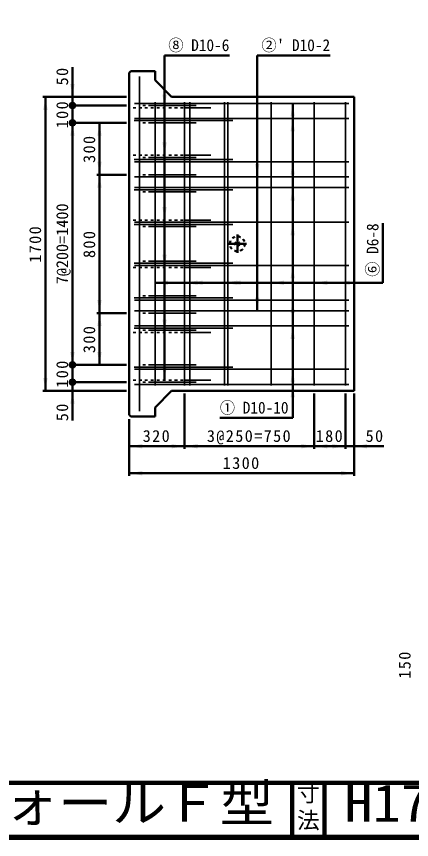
# Model space of a CAD drawing. Units: millimetres, scale not verified. Extents: x 100 to 4105, y 100 to 2870.
# Drawn here: x 2140 to 2871, y 100 to 1623 of the extents above; entities that cross this region are included whole.
import ezdxf
from ezdxf.enums import TextEntityAlignment as Align

# ---------------------------------------------------------------- set-up
doc = ezdxf.new("R2010")
doc.units = ezdxf.units.MM
doc.header["$LTSCALE"] = 5
doc.linetypes.add('USER2', pattern=[13.4, 10, -1.2, 1, -1.2])
doc.linetypes.add('USER3', pattern=[2.2, 1, -1.2])
doc.layers.add('V-nasSTD', color=7, linetype='Continuous', lineweight=50)
doc.styles.add('ＭＳ ゴシック', font='')
doc.styles.get('ＭＳ ゴシック').set_extended_font_data('MS Gothic')

msp = doc.modelspace()

# ---------------------------------------------------------------- hatches: boundary and pattern name
at = {"layer": 'V-nasSTD'}
for points in [[(2243.661, 1498.346), (2247.661, 1498.346), (2243.661, 1474.346), (2239.661, 1498.346)], [(2414.035, 1478.346), (2418.035, 1478.346), (2414.035, 1454.346), (2410.035, 1478.346)], [(2193.661, 1450.346), (2197.661, 1450.346), (2193.661, 1474.346), (2189.661, 1450.346)], [(2651.061, 1438.346), (2647.061, 1438.346), (2651.061, 1462.346), (2655.061, 1438.346)], [(2651.061, 1410.346), (2647.061, 1410.346), (2651.061, 1434.346), (2655.061, 1410.346)], [(2243.661, 1402.346), (2247.661, 1402.346), (2243.661, 1426.346), (2239.661, 1402.346)], [(2293.661, 1402.346), (2297.661, 1402.346), (2293.661, 1426.346), (2289.661, 1402.346)], [(2414.035, 1390.346), (2418.035, 1390.346), (2414.035, 1366.346), (2410.035, 1390.346)], [(2293.661, 1354.346), (2297.661, 1354.346), (2293.661, 1330.346), (2289.661, 1354.346)], [(2585.461, 1350.186), (2589.461, 1350.186), (2585.461, 1326.186), (2581.461, 1350.186)], [(2651.061, 1330.346), (2647.061, 1330.346), (2651.061, 1354.346), (2655.061, 1330.346)], [(2293.661, 1306.346), (2297.661, 1306.346), (2293.661, 1330.346), (2289.661, 1306.346)], [(2651.061, 1282.346), (2647.061, 1282.346), (2651.061, 1306.346), (2655.061, 1282.346)], [(2414.035, 1270.346), (2418.035, 1270.346), (2414.035, 1246.346), (2410.035, 1270.346)], [(2651.061, 1218.346), (2647.061, 1218.346), (2651.061, 1242.346), (2655.061, 1218.346)], [(2414.035, 1182.346), (2418.035, 1182.346), (2414.035, 1158.346), (2410.035, 1182.346)], [(2651.061, 1138.346), (2647.061, 1138.346), (2651.061, 1162.346), (2655.061, 1138.346)], [(2420.661, 1130.346), (2420.661, 1126.346), (2396.661, 1130.346), (2420.661, 1134.346)], [(2475.061, 1130.346), (2475.061, 1126.346), (2451.061, 1130.346), (2475.061, 1134.346)], [(2484.661, 1130.346), (2484.661, 1126.346), (2460.661, 1130.346), (2484.661, 1134.346)], [(2548.661, 1130.346), (2548.661, 1126.346), (2524.661, 1130.346), (2548.661, 1134.346)], [(2555.061, 1130.346), (2555.061, 1126.346), (2531.061, 1130.346), (2555.061, 1134.346)], [(2635.061, 1130.346), (2635.061, 1126.346), (2611.061, 1130.346), (2635.061, 1134.346)], [(2715.061, 1130.346), (2715.061, 1126.346), (2691.061, 1130.346), (2715.061, 1134.346)], [(2756.661, 1130.346), (2756.661, 1126.346), (2732.661, 1130.346), (2756.661, 1134.346)], [(2293.661, 1098.346), (2297.661, 1098.346), (2293.661, 1074.346), (2289.661, 1098.346)], [(2585.461, 1102.506), (2589.461, 1102.506), (2585.461, 1078.506), (2581.461, 1102.506)], [(2651.061, 1074.346), (2647.061, 1074.346), (2651.061, 1098.346), (2655.061, 1074.346)], [(2293.661, 1050.346), (2297.661, 1050.346), (2293.661, 1074.346), (2289.661, 1050.346)], [(2414.035, 1062.346), (2418.035, 1062.346), (2414.035, 1038.346), (2410.035, 1062.346)], [(2651.061, 1026.346), (2647.061, 1026.346), (2651.061, 1050.346), (2655.061, 1026.346)], [(2243.661, 1002.346), (2247.661, 1002.346), (2243.661, 978.346), (2239.661, 1002.346)], [(2293.661, 1002.346), (2297.661, 1002.346), (2293.661, 978.346), (2289.661, 1002.346)], [(2414.035, 974.346), (2418.035, 974.346), (2414.035, 950.346), (2410.035, 974.346)], [(2651.061, 946.346), (2647.061, 946.346), (2651.061, 970.346), (2655.061, 946.346)], [(2193.661, 954.346), (2197.661, 954.346), (2193.661, 930.346), (2189.661, 954.346)], [(2243.661, 906.346), (2247.661, 906.346), (2243.661, 930.346), (2239.661, 906.346)], [(2651.061, 918.346), (2647.061, 918.346), (2651.061, 942.346), (2655.061, 918.346)], [(2372.661, 827.826), (2372.661, 823.826), (2348.661, 827.826), (2372.661, 831.826)], [(2427.061, 827.826), (2427.061, 823.826), (2451.061, 827.826), (2427.061, 831.826)], [(2475.061, 827.826), (2475.061, 823.826), (2451.061, 827.826), (2475.061, 831.826)], [(2667.061, 827.826), (2667.061, 823.826), (2691.061, 827.826), (2667.061, 831.826)], [(2715.061, 827.826), (2715.061, 823.826), (2691.061, 827.826), (2715.061, 831.826)], [(2724.661, 827.826), (2724.661, 823.826), (2748.661, 827.826), (2724.661, 831.826)], [(2788.661, 827.826), (2788.661, 823.826), (2764.661, 827.826), (2788.661, 831.826)], [(2372.661, 777.826), (2372.661, 773.826), (2348.661, 777.826), (2372.661, 781.826)], [(2740.661, 777.826), (2740.661, 773.826), (2764.661, 777.826), (2740.661, 781.826)]]:
    msp.add_hatch(color=256, dxfattribs=at).paths.add_polyline_path(points)

# ---------------------------------------------------------------- linework, layer by layer
for p, q in [((2414.035, 1551.146), (2534.035, 1551.146)), ((2414.035, 950.346), (2414.035, 1551.146)), ((2585.461, 1551.146), (2720.461, 1551.146)), ((2585.461, 1078.506), (2585.461, 1551.146)), ((2243.661, 1474.346), (2243.661, 1529.346)), ((2351.541, 1521.866), (2348.661, 1518.986)), ((2348.661, 1518.986), (2348.661, 885.706)), ((2396.661, 1521.866), (2351.541, 1521.866)), ((2396.661, 1521.866), (2396.661, 1505.309)), ((2396.661, 1505.309), (2426.583, 1474.346)), ((2343.661, 1474.346), (2188.661, 1474.346)), ((2193.661, 1474.346), (2193.661, 930.346)), ((2243.661, 1458.346), (2243.661, 1474.346)), ((2764.661, 1474.346), (2426.583, 1474.346)), ((2651.061, 880.346), (2651.061, 1462.346)), ((2764.661, 930.346), (2764.661, 1474.346)), ((2343.661, 1458.346), (2238.661, 1458.346)), ((2243.661, 1458.346), (2243.661, 1426.346)), ((2343.661, 1426.346), (2238.661, 1426.346)), ((2243.661, 978.346), (2243.661, 1426.346)), ((2293.661, 1330.346), (2293.661, 1426.346)), ((2343.661, 1330.346), (2288.661, 1330.346)), ((2293.661, 1074.346), (2293.661, 1330.346)), ((2817.661, 1130.346), (2817.661, 1240.346)), ((2396.661, 1130.346), (2817.661, 1130.346)), ((2343.661, 1074.346), (2288.661, 1074.346)), ((2293.661, 978.346), (2293.661, 1074.346)), ((2343.661, 978.346), (2238.661, 978.346)), ((2243.661, 946.346), (2243.661, 978.346)), ((2343.661, 946.346), (2238.661, 946.346)), ((2243.661, 946.346), (2243.661, 930.346)), ((2343.661, 930.346), (2188.661, 930.346)), ((2243.661, 930.346), (2243.661, 875.346)), ((2426.583, 930.346), (2396.661, 899.383)), ((2764.661, 930.346), (2426.583, 930.346)), ((2451.061, 822.826), (2451.061, 925.346)), ((2691.061, 822.826), (2691.061, 925.346)), ((2748.661, 822.826), (2748.661, 925.346)), ((2764.661, 772.826), (2764.661, 925.346)), ((2396.661, 882.826), (2396.661, 899.383)), ((2348.661, 885.706), (2351.541, 882.826)), ((2348.661, 772.826), (2348.661, 877.826)), ((2351.541, 882.826), (2396.661, 882.826)), ((2516.061, 880.346), (2651.061, 880.346)), ((2348.661, 827.826), (2451.061, 827.826)), ((2451.061, 827.826), (2691.061, 827.826)), ((2691.061, 827.826), (2748.661, 827.826)), ((2748.661, 827.826), (2764.661, 827.826)), ((2764.661, 827.826), (2819.661, 827.826)), ((2764.661, 777.826), (2348.661, 777.826))]:
    msp.add_line(p, q, dxfattribs=at)
at = {"layer": 'V-nasSTD', "lineweight": 35}
for p, q in [((2367.381, 1511.946), (2367.381, 892.746)), ((2755.061, 1462.346), (2358.261, 1462.346)), ((2396.661, 939.946), (2396.661, 1464.746)), ((2451.061, 939.946), (2451.061, 1464.746)), ((2460.661, 939.946), (2460.661, 1464.746)), ((2524.661, 939.946), (2524.661, 1464.746)), ((2531.061, 939.946), (2531.061, 1464.746)), ((2611.061, 939.946), (2611.061, 1464.746)), ((2691.061, 939.946), (2691.061, 1464.746)), ((2748.661, 939.946), (2748.661, 1464.746)), ((2389.55, 1458.346), (2472.43, 1458.346)), ((2451.889, 1454.346), (2499.889, 1454.346)), ((2755.061, 1434.346), (2358.261, 1434.346)), ((2540.021, 1430.346), (2357.621, 1430.346)), ((2389.55, 1426.346), (2472.43, 1426.346)), ((2540.021, 1358.346), (2357.621, 1358.346)), ((2389.55, 1362.346), (2472.43, 1362.346)), ((2451.889, 1366.346), (2499.889, 1366.346)), ((2755.061, 1354.346), (2358.261, 1354.346)), ((2755.061, 1326.186), (2358.261, 1326.186)), ((2389.55, 1330.346), (2472.43, 1330.346)), ((2540.021, 1302.346), (2357.621, 1302.346)), ((2755.061, 1306.346), (2358.261, 1306.346)), ((2389.55, 1298.346), (2472.43, 1298.346)), ((2540.021, 1238.346), (2357.621, 1238.346)), ((2755.061, 1242.346), (2358.261, 1242.346)), ((2389.55, 1234.346), (2472.43, 1234.346)), ((2451.889, 1246.346), (2499.889, 1246.346)), ((2540.021, 1166.346), (2357.621, 1166.346)), ((2755.061, 1162.346), (2358.261, 1162.346)), ((2389.55, 1170.346), (2472.43, 1170.346)), ((2451.889, 1158.346), (2499.889, 1158.346)), ((2540.021, 1102.346), (2357.621, 1102.346)), ((2755.061, 1098.346), (2358.261, 1098.346)), ((2389.55, 1106.346), (2472.43, 1106.346)), ((2755.061, 1078.506), (2358.261, 1078.506)), ((2389.55, 1074.346), (2472.43, 1074.346)), ((2540.021, 1046.346), (2357.621, 1046.346)), ((2755.061, 1050.346), (2358.261, 1050.346)), ((2389.55, 1042.346), (2472.43, 1042.346)), ((2451.889, 1038.346), (2499.889, 1038.346)), ((2389.55, 978.346), (2472.43, 978.346)), ((2540.021, 974.346), (2357.621, 974.346)), ((2755.061, 970.346), (2358.261, 970.346)), ((2389.55, 946.346), (2472.43, 946.346)), ((2451.889, 950.346), (2499.889, 950.346)), ((2755.061, 942.346), (2358.261, 942.346))]:
    msp.add_line(p, q, dxfattribs=at)
at = {"layer": 'V-nasSTD', "linetype": 'USER3', "lineweight": 35}
for p, q in [((2355.701, 1454.346), (2451.889, 1454.346)), ((2389.55, 1458.346), (2371.061, 1458.346)), ((2389.55, 1426.346), (2371.061, 1426.346)), ((2355.701, 1366.346), (2451.889, 1366.346)), ((2389.55, 1362.346), (2371.061, 1362.346)), ((2389.55, 1330.346), (2371.061, 1330.346)), ((2389.55, 1298.346), (2371.061, 1298.346)), ((2355.701, 1246.346), (2451.889, 1246.346)), ((2389.55, 1234.346), (2371.061, 1234.346)), ((2355.701, 1158.346), (2451.889, 1158.346)), ((2389.55, 1170.346), (2371.061, 1170.346)), ((2389.55, 1106.346), (2371.061, 1106.346)), ((2389.55, 1074.346), (2371.061, 1074.346)), ((2355.701, 1038.346), (2451.889, 1038.346)), ((2389.55, 1042.346), (2371.061, 1042.346)), ((2389.55, 978.346), (2371.061, 978.346)), ((2355.701, 950.346), (2451.889, 950.346)), ((2389.55, 946.346), (2371.061, 946.346))]:
    msp.add_line(p, q, dxfattribs=at)
at = {"layer": 'V-nasSTD', "linetype": 'USER2'}
for p, q in [((2548.661, 1219.786), (2548.661, 1185.866)), ((2531.701, 1202.346), (2565.621, 1202.346))]:
    msp.add_line(p, q, dxfattribs=at)
at = {"layer": 'V-nasSTD', "lineweight": 100}
for p, q in [((105, 205), (4100, 205)), ((2650, 205), (2650, 105)), ((2710, 205), (2710, 105)), ((105, 105), (4100, 105))]:
    msp.add_line(p, q, dxfattribs=at)
at = {"layer": 'V-nasSTD', "lineweight": 13}
msp.add_lwpolyline([(100, 100), (100, 2870), (4105, 2870), (4105, 100)], close=True, dxfattribs=at)
at = {"layer": 'V-nasSTD'}
for centre in [(2243.661, 1458.346), (2243.661, 1426.346), (2243.661, 978.346), (2243.661, 946.346)]:
    msp.add_circle(centre, 5, dxfattribs=at)
at = {"layer": 'V-nasSTD', "linetype": 'USER3'}
for radius in [13.76, 4]:
    msp.add_circle((2548.661, 1202.346), radius, dxfattribs=at)

# ---------------------------------------------------------------- texts
at = {"layer": 'V-nasSTD', "style": 'ＭＳ ゴシック', "width": 0.95}
for s, p in [('⑧ D10-6', (2477.4, 1580.954)), ("②' D10-2", (2656.746, 1580.954)), ('① D10-10', (2579.776, 910.154))]:
    msp.add_text(s, height=21.85, dxfattribs=at).set_placement(p, align=Align.TOP_CENTER)
at = {"layer": 'V-nasSTD', "style": 'ＭＳ ゴシック'}
msp.add_text('7@200=1400', height=21.99, rotation=90, dxfattribs=at).set_placement((2213.661, 1202.346), align=Align.TOP_CENTER)
at = {"layer": 'V-nasSTD', "style": 'ＭＳ ゴシック', "width": 0.95}
msp.add_text('⑥ D6-8', height=21.85, rotation=90, dxfattribs=at).set_placement((2787.853, 1190.79), align=Align.TOP_CENTER)
at = {"layer": 'V-nasSTD', "style": 'ＭＳ ゴシック'}
for s, width, p in [('1stタッチウォールＦ型', 1.05, (1569.25, 202.47)), ('H1700×B1300×L1997', 1.1, (2746.75, 202.508))]:
    msp.add_text(s, height=69.65, dxfattribs=dict(at, width=width)).set_placement(p, align=Align.TOP_LEFT)
for s, p in [('寸', (2658.982, 200.999)), ('法', (2658.976, 151.01))]:
    msp.add_text(s, height=30.79, dxfattribs=at).set_placement(p, align=Align.TOP_LEFT)
at = {"layer": 'V-nasSTD', "char_height": 21.99, "attachment_point": 2, "rotation": 90, "style": 'ＭＳ ゴシック'}
for s, insert in [('\\T1.17;50', (2213.661, 1513.096)), ('\\T1.17;100', (2213.661, 1442.346)), ('\\T1.17;300', (2263.661, 1378.346)), ('\\T1.17;1700', (2163.661, 1202.346)), ('\\T1.17;800', (2263.661, 1202.346)), ('\\T1.17;300', (2263.661, 1026.346)), ('\\T1.17;100', (2213.661, 962.346)), ('\\T1.17;50', (2213.661, 891.596)), ('\\T1.17;150', (2847.223, 423.894))]:
    msp.add_mtext(s, dxfattribs=dict(at, insert=insert))
at = {"layer": 'V-nasSTD', "char_height": 21.99, "attachment_point": 2, "style": 'ＭＳ ゴシック'}
for s, insert in [('\\T1.17;320', (2399.861, 857.826)), ('\\T1.17;3@250=750', (2571.061, 857.826)), ('\\T1.17;180', (2719.861, 857.826)), ('\\T1.17;50', (2803.411, 857.826)), ('\\T1.17;1300', (2556.661, 807.826))]:
    msp.add_mtext(s, dxfattribs=dict(at, insert=insert))

doc.saveas('drawing.dxf')
